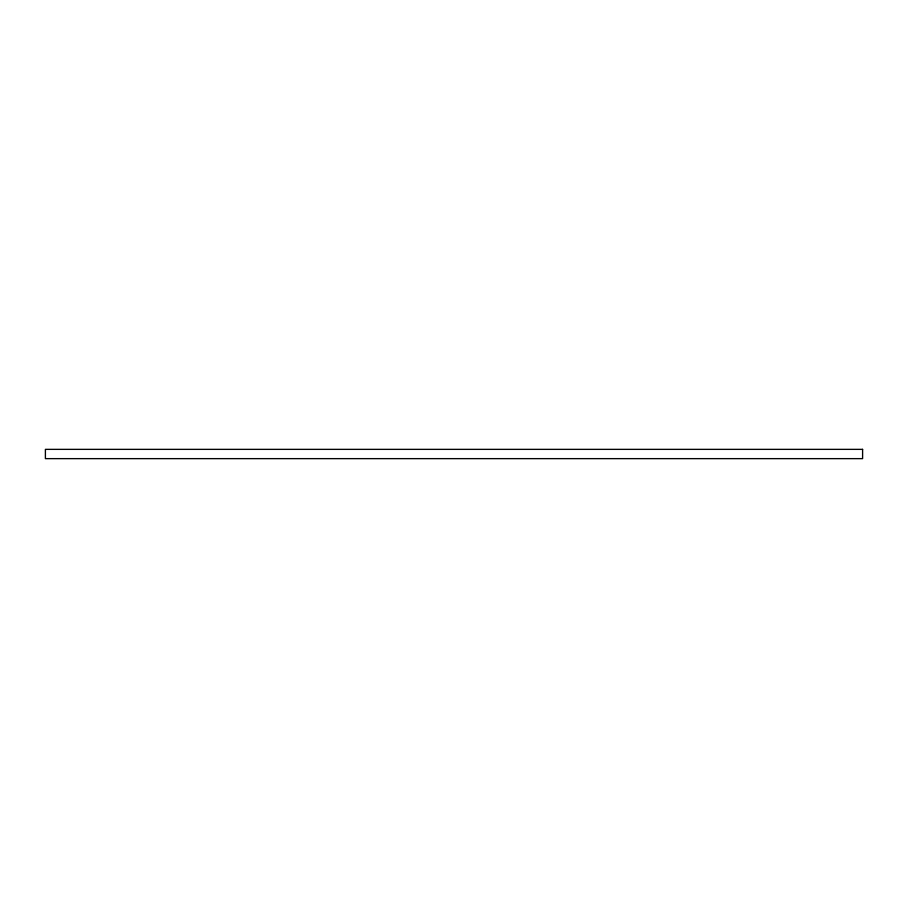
<?xml version="1.0" encoding="UTF-8"?>
<svg xmlns="http://www.w3.org/2000/svg" width="908" height="908" viewBox="0 0 908 908"><rect width="100%" height="100%" fill="white"/><g stroke="black" fill="none" stroke-linecap="round" stroke-linejoin="round"><path stroke-width="1.36" d="M862.6 449.358L45.4 449.358L45.4 458.642L862.6 458.642L862.6 449.358"/></g></svg>
